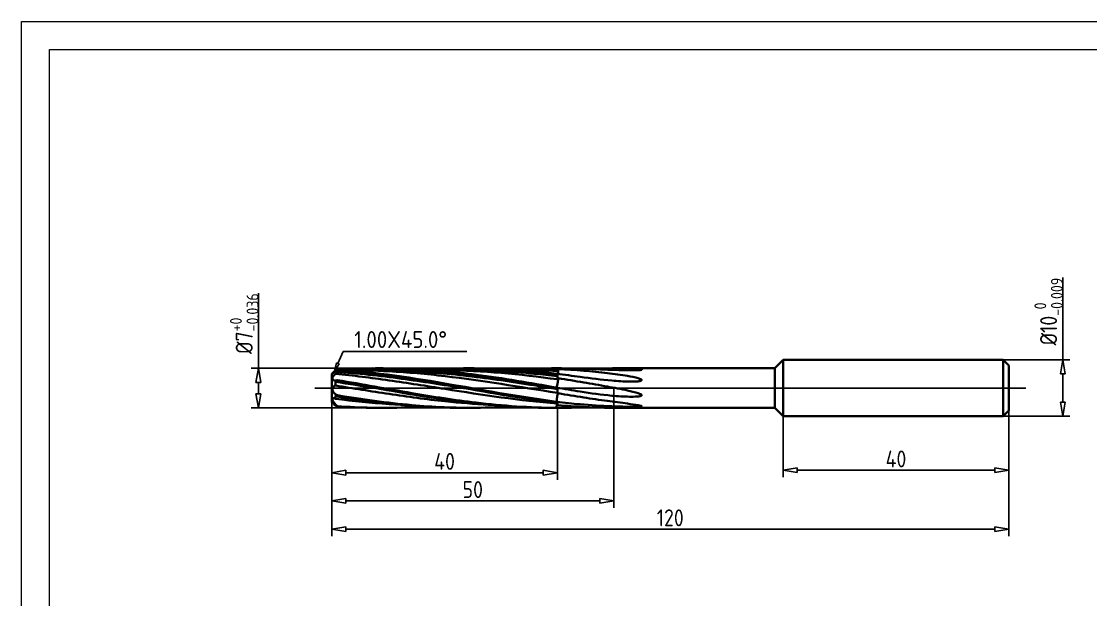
# Model space of a CAD drawing. Header units: millimetres. Extents: x 3794 to 4091, y 356 to 566.
# Drawn here: x 3798.9 to 3988.4, y 458.3 to 560.8 of the extents above; entities that cross this region are included whole.
import ezdxf
from ezdxf import colors
from ezdxf.entities.mleader import LeaderData, LeaderLine
from ezdxf.enums import TextEntityAlignment as Align
from ezdxf.math import Vec2, Vec3

# ---------------------------------------------------------------- set-up
doc = ezdxf.new("R2010")
doc.units = ezdxf.units.MM
doc.linetypes.add('JIS_09_08', pattern=[10.75, 8, -0.55, 0.55, -0.55, 0.55, -0.55])
for name, color, linetype in [('中心线', 2, 'JIS_09_08'), ('图框', 7, 'Continuous'), ('尺寸线', 3, 'Continuous'), ('标注', 3, 'Continuous')]:
    doc.layers.add(name, color=color, linetype=linetype)
doc.layers.add('轮廓', color=4, linetype='Continuous', lineweight=35)
doc.styles.add('ZQisocp', font='geniso.shx', dxfattribs={"height": 3})
doc.styles.add('工程字', font='gbenor.shx', dxfattribs={"bigfont": 'gbcbig.shx'})
doc.styles.add('样式 1', font='simsunb.ttf')
doc.dimstyles.new('ZQH', dxfattribs={"dimtxt": 3, "dimasz": 2.5, "dimexe": 1.25, "dimexo": 0, "dimgap": 0.5, "dimtad": 1, "dimdec": 3, "dimdsep": 46, "dimtxsty": '工程字', "dimblk": 'CLOSEDBLANK', "dimcen": -0.8, "dimclrd": 3, "dimclre": 3, "dimclrt": 3, "dimadec": 1, "dimazin": 2, "dimtfac": 1, "dimtdec": 3, "dimtofl": 0, "dimtmove": 0, "dimatfit": 3, "dimldrblk": 'CLOSEDBLANK', "dimfxl": 1, "dimtolj": 1, "dimtzin": 0, "dimarcsym": 0})

# ---------------------------------------------------------------- blocks, each defined once
blk = doc.blocks.new('TYFrame_XT')
at = {"layer": '图框', "lineweight": 9}
for p, q in [((5, 5), (5, 205)), ((5, 205), (292, 205)), ((10, 10), (10, 200)), ((10, 200), (287, 200))]:
    blk.add_line(p, q, dxfattribs=at)
at = {"layer": '图框', "style": '样式 1'}
for tag, p in [('设计', (186.18, 37.5)), ('冷却', (222.23, 37.52)), ('涂层', (224.34, 31.44)), ('刀具名称', (254.7, 31.77)), ('审核', (186.14, 29.88)), ('厚度', (224.33, 27.78)), ('刀具材料', (222.45, 21.55)), ('规格型号', (265.45, 21.22)), ('日期', (186.42, 13.79)), ('被加工材料', (222.74, 13.91)), ('客户名称', (265.45, 13.31))]:
    blk.add_attdef(tag, text='', height=1.73, dxfattribs=at).set_placement(p, align=Align.MIDDLE_CENTER)
blk = doc.blocks.new('_ClosedBlank')
at = {"color": 0, "linetype": 'ByBlock', "lineweight": -2}
for p, q in [((-1, 0.167), (0, 0)), ((-1, 0.167), (-1, -0.167)), ((0, 0), (-1, -0.167))]:
    blk.add_line(p, q, dxfattribs=at)
blk = doc.blocks.new('*D9')
at = {"layer": 'Defpoints', "color": 0, "transparency": 16777216}
for p in [(3972.93, 500.83), (3972.93, 490.83), (3983.49, 490.83)]:
    blk.add_point(p, dxfattribs=at)
at = {"layer": '尺寸线', "color": 3, "lineweight": -2, "transparency": 16777216}
for p, q in [((3983.49, 500.83), (3983.49, 515.45)), ((3972.93, 500.83), (3984.74, 500.83)), ((3983.49, 493.33), (3983.49, 498.33)), ((3972.93, 490.83), (3984.74, 490.83))]:
    blk.add_line(p, q, dxfattribs=at)
at = {"layer": '尺寸线', "color": 3, "lineweight": -2, "transparency": 16777216, "xscale": 2.5, "yscale": 2.5, "zscale": 2.5}
for p, rotation in [((3983.49, 500.83), 90), ((3983.49, 490.83), 270)]:
    blk.add_blockref('_ClosedBlank', p, dxfattribs=dict(at, rotation=rotation))
at = {"layer": '尺寸线', "color": 3, "transparency": 16777216, "insert": (3980.98, 509.39), "char_height": 3, "attachment_point": 5, "rotation": 90, "style": '工程字'}
blk.add_mtext('\\A1;%%C10{\\H0.7x;\\S 0^ -0.009;}', dxfattribs=at)
blk = doc.blocks.new('*D10')
at = {"layer": 'Defpoints', "color": 0, "transparency": 16777216}
for p in [(3933.93, 490.83), (3973.93, 491.83), (3973.93, 481.26)]:
    blk.add_point(p, dxfattribs=at)
at = {"layer": '尺寸线', "color": 3, "lineweight": -2, "transparency": 16777216}
for p, q in [((3933.93, 490.83), (3933.93, 480.01)), ((3973.93, 491.83), (3973.93, 480.01)), ((3936.43, 481.26), (3971.43, 481.26))]:
    blk.add_line(p, q, dxfattribs=at)
at = {"layer": '尺寸线', "color": 3, "lineweight": -2, "transparency": 16777216, "xscale": 2.5, "yscale": 2.5, "zscale": 2.5, "rotation": 180}
blk.add_blockref('_ClosedBlank', (3933.93, 481.26), dxfattribs=at)
at = {"layer": '尺寸线', "color": 3, "lineweight": -2, "transparency": 16777216, "xscale": 2.5, "yscale": 2.5, "zscale": 2.5}
blk.add_blockref('_ClosedBlank', (3973.93, 481.26), dxfattribs=at)
at = {"layer": '尺寸线', "color": 3, "transparency": 16777216, "insert": (3953.93, 483.26), "char_height": 3, "attachment_point": 5, "style": '工程字'}
blk.add_mtext('\\A1;40', dxfattribs=at)
blk = doc.blocks.new('*D5')
at = {"layer": 'Defpoints', "color": 0, "transparency": 16777216}
for p in [(3853.93, 492.33), (3893.93, 492.33), (3893.93, 480.83)]:
    blk.add_point(p, dxfattribs=at)
at = {"layer": '标注', "color": 3, "lineweight": -2, "transparency": 16777216}
for p, q in [((3853.93, 492.33), (3853.93, 479.58)), ((3893.93, 492.33), (3893.93, 479.58)), ((3856.43, 480.83), (3891.43, 480.83))]:
    blk.add_line(p, q, dxfattribs=at)
at = {"layer": '标注', "color": 3, "lineweight": -2, "transparency": 16777216, "xscale": 2.5, "yscale": 2.5, "zscale": 2.5, "rotation": 180}
blk.add_blockref('_ClosedBlank', (3853.93, 480.83), dxfattribs=at)
at = {"layer": '标注', "color": 3, "lineweight": -2, "transparency": 16777216, "xscale": 2.5, "yscale": 2.5, "zscale": 2.5}
blk.add_blockref('_ClosedBlank', (3893.93, 480.83), dxfattribs=at)
at = {"layer": '标注', "color": 3, "transparency": 16777216, "insert": (3873.93, 482.83), "char_height": 3, "attachment_point": 5, "style": '工程字'}
blk.add_mtext('\\A1;40', dxfattribs=at)
blk = doc.blocks.new('*D6')
at = {"layer": 'Defpoints', "color": 0, "transparency": 16777216}
for p in [(3853.93, 495.83), (3903.93, 495.83), (3903.93, 475.83)]:
    blk.add_point(p, dxfattribs=at)
at = {"layer": '标注', "color": 3, "lineweight": -2, "transparency": 16777216}
for p, q in [((3853.93, 495.83), (3853.93, 474.58)), ((3903.93, 495.83), (3903.93, 474.58)), ((3856.43, 475.83), (3901.43, 475.83))]:
    blk.add_line(p, q, dxfattribs=at)
at = {"layer": '标注', "color": 3, "lineweight": -2, "transparency": 16777216, "xscale": 2.5, "yscale": 2.5, "zscale": 2.5, "rotation": 180}
blk.add_blockref('_ClosedBlank', (3853.93, 475.83), dxfattribs=at)
at = {"layer": '标注', "color": 3, "lineweight": -2, "transparency": 16777216, "xscale": 2.5, "yscale": 2.5, "zscale": 2.5}
blk.add_blockref('_ClosedBlank', (3903.93, 475.83), dxfattribs=at)
at = {"layer": '标注', "color": 3, "transparency": 16777216, "insert": (3878.93, 477.83), "char_height": 3, "attachment_point": 5, "style": '工程字'}
blk.add_mtext('\\A1;50', dxfattribs=at)
blk = doc.blocks.new('*D7')
at = {"layer": 'Defpoints', "color": 0, "transparency": 16777216}
for p in [(3853.93, 495.83), (3973.93, 495.83), (3973.93, 470.83)]:
    blk.add_point(p, dxfattribs=at)
at = {"layer": '标注', "color": 3, "lineweight": -2, "transparency": 16777216}
for p, q in [((3853.93, 495.83), (3853.93, 469.58)), ((3973.93, 495.83), (3973.93, 469.58)), ((3856.43, 470.83), (3971.43, 470.83))]:
    blk.add_line(p, q, dxfattribs=at)
at = {"layer": '标注', "color": 3, "lineweight": -2, "transparency": 16777216, "xscale": 2.5, "yscale": 2.5, "zscale": 2.5, "rotation": 180}
blk.add_blockref('_ClosedBlank', (3853.93, 470.83), dxfattribs=at)
at = {"layer": '标注', "color": 3, "lineweight": -2, "transparency": 16777216, "xscale": 2.5, "yscale": 2.5, "zscale": 2.5}
blk.add_blockref('_ClosedBlank', (3973.93, 470.83), dxfattribs=at)
at = {"layer": '标注', "color": 3, "transparency": 16777216, "insert": (3913.93, 472.83), "char_height": 3, "attachment_point": 5, "style": '工程字'}
blk.add_mtext('\\A1;120', dxfattribs=at)
blk = doc.blocks.new('*D8')
at = {"layer": 'Defpoints', "color": 0, "transparency": 16777216}
for p in [(3854.93, 499.33), (3840.93, 492.33), (3854.93, 492.33)]:
    blk.add_point(p, dxfattribs=at)
at = {"layer": '标注', "color": 3, "lineweight": -2, "transparency": 16777216}
for p, q in [((3840.93, 499.33), (3840.93, 512.66)), ((3854.93, 499.33), (3839.68, 499.33)), ((3840.93, 494.83), (3840.93, 496.83)), ((3854.93, 492.33), (3839.68, 492.33))]:
    blk.add_line(p, q, dxfattribs=at)
at = {"layer": '标注', "color": 3, "lineweight": -2, "transparency": 16777216, "xscale": 2.5, "yscale": 2.5, "zscale": 2.5}
for p, rotation in [((3840.93, 499.33), 90), ((3840.93, 492.33), 270)]:
    blk.add_blockref('_ClosedBlank', p, dxfattribs=dict(at, rotation=rotation))
at = {"layer": '标注', "color": 3, "transparency": 16777216, "insert": (3838.43, 507.25), "char_height": 3, "attachment_point": 5, "rotation": 90, "style": '工程字'}
blk.add_mtext('\\A1;%%C7{\\H0.7x;\\S+0^ -0.036;}', dxfattribs=at)

msp = doc.modelspace()

# ---------------------------------------------------------------- linework, layer by layer
at = {"color": 2}
msp.add_lwpolyline([(3853.9343, 495.8269), (3853.9343, 498.3269), (3854.9343, 499.3269), (3932.4343, 499.3269), (3932.4343, 495.8269)], close=True, dxfattribs=at)
at = {"color": 2, "extrusion": (0, -1.22465e-16, -1)}
msp.add_lwpolyline([(-3853.9343, 495.8269), (-3853.9343, 493.3269), (-3854.9343, 492.3269), (-3932.4343, 492.3269), (-3932.4343, 495.8269)], close=True, dxfattribs=at)
at = {"layer": '中心线'}
for p, q in [((3850.9343, 495.8269), (3976.9343, 495.8269)), ((3931.8756, 495.8269), (3975.6765, 495.8269))]:
    msp.add_line(p, q, dxfattribs=at)
at = {"layer": '轮廓'}
for p, q in [((3932.4343, 499.3269), (3933.9343, 500.8269)), ((3933.9343, 500.8269), (3933.9343, 490.8269)), ((3972.9343, 500.8269), (3933.9343, 500.8269)), ((3972.9343, 500.8269), (3973.9343, 499.8269)), ((3972.9343, 490.8269), (3972.9343, 500.8269)), ((3973.9343, 491.8269), (3973.9343, 499.8269)), ((3932.4343, 492.3269), (3933.9343, 490.8269)), ((3933.9343, 490.8269), (3972.9343, 490.8269)), ((3973.9343, 491.8269), (3972.9343, 490.8269))]:
    msp.add_line(p, q, dxfattribs=at)
at = {"layer": '轮廓', "lineweight": 35}
for p, q in [((3853.9343, 498.3269), (3854.0918, 498.4845)), ((3854.9343, 498.9853), (3854.9343, 499.0832)), ((3857.4062, 498.9769), (3861.6807, 498.9769)), ((3861.6807, 499.3269), (3863.0727, 499.3269)), ((3872.996, 498.9769), (3877.2704, 498.9769)), ((3877.2704, 499.3269), (3878.6624, 499.3269)), ((3888.5857, 498.9769), (3892.8602, 498.9769)), ((3892.8602, 499.3269), (3894.2529, 499.3269)), ((3893.9343, 499.2089), (3893.9343, 499.3218)), ((3904.2235, 499.3269), (3932.4343, 499.3269)), ((3932.4343, 492.3269), (3932.4343, 499.3269)), ((3853.9343, 493.3269), (3853.9343, 498.3269)), ((3854.9343, 496.9937), (3854.9343, 497.2221)), ((3893.9343, 497.5811), (3893.9343, 498.1643)), ((3893.9343, 494.9257), (3893.9343, 495.6376)), ((3853.9343, 493.3269), (3854.0918, 493.1693)), ((3854.9343, 494.3187), (3854.9343, 494.5437)), ((3893.9343, 492.7982), (3893.9343, 493.2218)), ((3854.9343, 492.5271), (3854.9343, 492.617)), ((3861.6807, 492.3269), (3863.0727, 492.3269)), ((3877.2704, 492.3269), (3878.6624, 492.3269)), ((3892.8602, 492.3269), (3894.2529, 492.3269)), ((3904.2235, 492.3269), (3932.4343, 492.3269))]:
    msp.add_line(p, q, dxfattribs=at)
for points, knots in [([(3854.9343, 499.0832), (3854.8111, 498.9709), (3854.6864, 498.8666), (3854.4302, 498.6675), (3854.3047, 498.5806), (3854.158, 498.4873), (3854.1106, 498.4599), (3854.0644, 498.4395), (3854.0558, 498.4389), (3854.0642, 498.4554), (3854.0749, 498.4675), (3854.0918, 498.4845)], [1.74776735, 1.74776735, 1.74776735, 1.74776735, 2.26574278, 2.26574278, 2.88874071, 2.88874071, 3.26665712, 3.26665712, 3.53285074, 3.53285074, 3.72816599, 3.72816599, 3.72816599, 3.72816599]), ([(3854.0918, 498.4845), (3854.0958, 498.4884), (3854.1001, 498.4927), (3854.1326, 498.5241), (3854.1711, 498.5592), (3854.2736, 498.6528), (3854.3453, 498.7183), (3854.4761, 498.8411), (3854.5291, 498.8916), (3854.5843, 498.9451)], [3.728165991, 3.728165991, 3.728165991, 3.728165991, 3.773945976, 3.773945976, 4.047063034, 4.047063034, 4.407580003, 4.407580003, 4.629637729, 4.629637729, 4.629637729, 4.629637729]), ([(3854.5843, 498.6929), (3854.701, 498.7914), (3854.8176, 498.8889), (3854.9342, 498.9852), (3854.9343, 498.9852), (3854.9343, 498.9853)], [0, 0, 0, 0, 0.4982978, 0.4982978, 0.498450513, 0.498450513, 0.498450513, 0.498450513]), ([(3854.5843, 498.6929), (3858.4949, 498.4354), (3862.4056, 498.0068), (3866.3163, 497.4784), (3869.9677, 496.9849), (3873.6191, 496.4062), (3877.2704, 495.8269)], [0.03274652, 0.03274652, 0.03274652, 0.03274652, 0.62379549, 0.62379549, 0.62379549, 1.17565797, 1.17565797, 1.17565797, 1.17565797]), ([(3854.5843, 498.3474), (3854.5843, 498.4022), (3854.5843, 498.4538), (3854.5843, 498.5732), (3854.5843, 498.637), (3854.5843, 498.6929)], [0.130261518, 0.130261518, 0.130261518, 0.130261518, 0.404420752, 0.404420752, 0.808841505, 0.808841505, 0.808841505, 0.808841505]), ([(3854.7564, 498.9489), (3854.8156, 499.008), (3854.8749, 499.0672), (3854.9342, 499.1266), (3854.9343, 499.1267), (3854.9343, 499.1267)], [0.244955723, 0.244955723, 0.244955723, 0.244955723, 0.4982978, 0.4982978, 0.498450513, 0.498450513, 0.498450513, 0.498450513]), ([(3854.9343, 499.1267), (3861.7382, 499.5266), (3868.1297, 499.3181), (3881.3854, 497.871), (3887.4825, 496.7736), (3893.9343, 495.6376)], [0.00066073, 0.00066073, 0.00066073, 0.00066073, 20.7272725, 20.7272725, 40.38109213, 40.38109213, 40.38109213, 40.38109213]), ([(3893.7835, 493.4111), (3887.4914, 494.214), (3881.5295, 495.3348), (3868.3261, 497.6284), (3861.8457, 498.6364), (3854.9343, 499.0832)], [0, 0, 0, 0, 19.16731645, 19.16731645, 40.22139761, 40.22139761, 40.22139761, 40.22139761]), ([(3854.9343, 498.9853), (3861.7382, 498.4683), (3868.1297, 497.4294), (3881.3854, 495.1083), (3887.4825, 493.9815), (3893.9343, 493.2218)], [0.00066073, 0.00066073, 0.00066073, 0.00066073, 20.7272725, 20.7272725, 40.38109213, 40.38109213, 40.38109213, 40.38109213]), ([(3893.9343, 494.9883), (3887.1606, 496.0245), (3880.7941, 497.1381), (3870.694, 498.3284), (3867.4191, 498.6254), (3861.5404, 498.9337), (3859.0183, 498.9923), (3856.4801, 498.9735)], [-40.78343529, -40.78343529, -40.78343529, -40.78343529, -20.20808963, -20.20808963, -10.10404482, -10.10404482, -2.35123478, -2.35123478, -2.35123478, -2.35123478]), ([(3861.6807, 498.976), (3863.2259, 498.9762), (3864.7711, 498.9481), (3866.3163, 498.8914), (3870.2269, 498.7478), (3874.1376, 498.421), (3878.0483, 497.9653), (3881.9589, 497.5096), (3885.8696, 496.9269), (3889.7803, 496.3137), (3890.8069, 496.1527), (3891.8335, 495.9898), (3892.8602, 495.8269)], [0.3902599, 0.3902599, 0.3902599, 0.3902599, 0.62379549, 0.62379549, 0.62379549, 1.21484446, 1.21484446, 1.21484446, 1.80589343, 1.80589343, 1.80589343, 1.96105622, 1.96105622, 1.96105622, 1.96105622]), ([(3893.7835, 495.9095), (3891.4041, 496.329), (3889.0438, 496.7432), (3884.2851, 497.5217), (3881.9248, 497.8797), (3875.7104, 498.6882), (3871.9536, 499.0444), (3866.4235, 499.2896), (3864.746, 499.3269), (3863.0727, 499.3269)], [0, 0, 0, 0, 7.24812923, 7.24812923, 14.49625846, 14.49625846, 26.17905078, 26.17905078, 31.34250029, 31.34250029, 31.34250029, 31.34250029]), ([(3870.1715, 499.1054), (3871.7431, 499.2025), (3873.3269, 499.2694), (3881.3854, 499.4363), (3887.4825, 499.011), (3893.9343, 498.1643)], [15.83262479, 15.83262479, 15.83262479, 15.83262479, 20.7272725, 20.7272725, 40.38109213, 40.38109213, 40.38109213, 40.38109213]), ([(3893.9343, 497.381), (3887.1609, 498.3159), (3880.7947, 498.9172), (3873.3691, 498.978), (3872.7188, 498.9783), (3872.0698, 498.9735)], [-40.78436092, -40.78436092, -40.78436092, -40.78436092, -20.2100261, -20.2100261, -18.22882196, -18.22882196, -18.22882196, -18.22882196]), ([(3877.2704, 498.9768), (3877.5297, 498.9769), (3877.789, 498.9761), (3878.0483, 498.9745), (3881.9589, 498.9502), (3885.8696, 498.7375), (3889.7803, 498.3718), (3891.1649, 498.2423), (3892.5496, 498.0941), (3893.9343, 497.9306)], [1.175658054, 1.175658054, 1.175658054, 1.175658054, 1.214844459, 1.214844459, 1.214844459, 1.805893431, 1.805893431, 1.805893431, 2.015170261, 2.015170261, 2.015170261, 2.015170261]), ([(3893.7835, 498.3595), (3891.4041, 498.6491), (3889.0438, 498.8817), (3884.2851, 499.2109), (3881.9248, 499.3048), (3879.2507, 499.3258), (3878.9563, 499.3269), (3878.6624, 499.3269)], [0, 0, 0, 0, 7.24812923, 7.24812923, 14.49625846, 14.49625846, 15.39433433, 15.39433433, 15.39433433, 15.39433433]), ([(3894.0851, 499.2019), (3895.5875, 499.1318), (3897.0761, 499.0327), (3899.9908, 498.7884), (3901.413, 498.6468), (3903.9667, 498.3433), (3905.2368, 498.1726), (3906.9271, 497.8774), (3907.7164, 497.726), (3908.4142, 497.5135), (3908.5856, 497.4543), (3908.754, 497.3656), (3908.8016, 497.3359), (3908.8443, 497.2916), (3908.8551, 497.2776), (3908.8655, 497.253), (3908.8677, 497.243), (3908.8672, 497.2239), (3908.8651, 497.2153), (3908.8566, 497.1972), (3908.8498, 497.1883), (3908.8285, 497.1667), (3908.8111, 497.1551), (3908.7532, 497.1231), (3908.7007, 497.1053), (3908.4776, 497.0441), (3908.236, 497.0179), (3907.6247, 496.9708), (3907.1325, 496.9678), (3905.7058, 496.9901), (3904.5968, 497.0662), (3901.7162, 497.3248), (3899.8831, 497.5631), (3896.5648, 498.0034), (3895.1999, 498.1871), (3893.7835, 498.3595)], [0, 0, 0, 0, 4.57660315, 4.57660315, 8.83151689, 8.83151689, 12.43865709, 12.43865709, 14.25355432, 14.25355432, 14.76732322, 14.76732322, 14.96585777, 14.96585777, 15.04042121, 15.04042121, 15.08743129, 15.08743129, 15.12845942, 15.12845942, 15.17736861, 15.17736861, 15.26167852, 15.26167852, 15.46110124, 15.46110124, 16.13155273, 16.13155273, 17.5710423, 17.5710423, 20.9901801, 20.9901801, 27.20083056, 27.20083056, 31.72924344, 31.72924344, 31.72924344, 31.72924344]), ([(3893.9343, 499.2089), (3893.9343, 499.1409), (3893.9343, 499.0696), (3893.9343, 498.9525), (3893.9343, 498.9078), (3893.9343, 498.8632)], [-0.44295102, -0.44295102, -0.44295102, -0.44295102, -0.222782447, -0.222782447, -0.088651723, -0.088651723, -0.088651723, -0.088651723]), ([(3893.9928, 498.334), (3894.0128, 498.4316), (3894.0437, 498.6254), (3894.0741, 498.9342), (3894.0831, 499.1139), (3894.0851, 499.2019)], [1.96641839, 1.96641839, 1.96641839, 1.96641839, 2.3935944, 2.6927937, 3.02000701, 3.02000701, 3.02000701, 3.02000701]), ([(3901.5738, 499.1371), (3899.601, 499.2184), (3897.6666, 499.2961), (3895.1108, 499.3245), (3894.6822, 499.3269), (3894.2529, 499.3269)], [23.14695643, 23.14695643, 23.14695643, 23.14695643, 29.74666154, 29.74666154, 31.0814678, 31.0814678, 31.0814678, 31.0814678]), ([(3899.4495, 499.2211), (3900.5706, 499.2693), (3901.6955, 499.3016), (3903.9667, 499.333), (3905.2368, 499.3308), (3906.9271, 499.2844), (3907.7164, 499.253), (3908.4142, 499.1884), (3908.5856, 499.1693), (3908.754, 499.1379), (3908.8016, 499.1271), (3908.8443, 499.1104), (3908.8551, 499.105), (3908.8655, 499.0954), (3908.8677, 499.0915), (3908.8672, 499.0839), (3908.8651, 499.0805), (3908.8566, 499.0732), (3908.8498, 499.0695), (3908.8285, 499.0607), (3908.8111, 499.0558), (3908.7532, 499.0424), (3908.7007, 499.0348), (3908.4776, 499.0083), (3908.236, 498.9963), (3907.6247, 498.9749), (3907.1325, 498.9733), (3905.4853, 498.9852), (3904.1055, 499.0351), (3902.4159, 499.1023), (3901.994, 499.1198), (3901.5738, 499.1371)], [5.44647826, 5.44647826, 5.44647826, 5.44647826, 8.83151689, 8.83151689, 12.43865709, 12.43865709, 14.25355432, 14.25355432, 14.76732322, 14.76732322, 14.96585777, 14.96585777, 15.04042121, 15.04042121, 15.08743129, 15.08743129, 15.12845942, 15.12845942, 15.17736861, 15.17736861, 15.26167852, 15.26167852, 15.46110124, 15.46110124, 16.13155273, 16.13155273, 17.5710423, 17.5710423, 21.74114217, 21.74114217, 23.14695643, 23.14695643, 23.14695643, 23.14695643]), ([(3854.9343, 497.2221), (3854.9313, 497.221), (3854.9283, 497.22), (3854.8398, 497.1897), (3854.7535, 497.1711), (3854.5098, 497.1485), (3854.3618, 497.1732), (3854.1879, 497.2662), (3854.131, 497.3148), (3854.0721, 497.4266), (3854.0584, 497.4793), (3854.0601, 497.5941), (3854.0718, 497.6512), (3854.1173, 497.7758), (3854.1515, 497.8408), (3854.2473, 497.9905), (3854.314, 498.0736), (3854.4454, 498.2177), (3854.5128, 498.284), (3854.5843, 498.3474)], [3.40020722, 3.40020722, 3.40020722, 3.40020722, 3.41440981, 3.41440981, 3.81712483, 3.81712483, 4.58312194, 4.58312194, 5.02575793, 5.02575793, 5.32175232, 5.32175232, 5.5784164, 5.5784164, 5.85231933, 5.85231933, 6.2230924, 6.2230924, 6.54823884, 6.54823884, 6.54823884, 6.54823884]), ([(3893.9343, 493.0869), (3887.1614, 493.6172), (3880.7956, 494.5907), (3870.6956, 496.1913), (3867.4199, 496.7171), (3860.9061, 497.6486), (3857.7668, 498.0445), (3854.5843, 498.3474)], [-40.7857682, -40.7857682, -40.7857682, -40.7857682, -20.21297019, -20.21297019, -10.10648509, -10.10648509, -0.42724731, -0.42724731, -0.42724731, -0.42724731]), ([(3854.5843, 496.9292), (3854.701, 496.9527), (3854.8176, 496.9742), (3854.9342, 496.9937), (3854.9343, 496.9937), (3854.9343, 496.9937)], [0, 0, 0, 0, 0.4982978, 0.4982978, 0.498450513, 0.498450513, 0.498450513, 0.498450513]), ([(3854.5843, 496.2732), (3854.5843, 496.3637), (3854.5843, 496.4535), (3854.5843, 496.6738), (3854.5843, 496.803), (3854.5843, 496.9292)], [0.130261518, 0.130261518, 0.130261518, 0.130261518, 0.404420752, 0.404420752, 0.808841505, 0.808841505, 0.808841505, 0.808841505]), ([(3893.7835, 492.3279), (3891.4041, 492.3378), (3889.0438, 492.423), (3884.2851, 492.736), (3881.9248, 492.9612), (3875.7104, 493.7008), (3871.9536, 494.2922), (3863.6838, 495.7036), (3859.369, 496.5049), (3854.9343, 497.2221)], [0, 0, 0, 0, 7.24812923, 7.24812923, 14.49625846, 14.49625846, 26.17905078, 26.17905078, 39.68844431, 39.68844431, 39.68844431, 39.68844431]), ([(3854.9343, 496.9937), (3861.7382, 495.8626), (3868.1297, 494.6019), (3881.0263, 492.8162), (3886.8027, 492.3269), (3892.8601, 492.3269)], [0.00066073, 0.00066073, 0.00066073, 0.00066073, 20.7272725, 20.7272725, 39.28715693, 39.28715693, 39.28715693, 39.28715693]), ([(3894.0851, 497.558), (3895.5875, 497.3278), (3897.0761, 497.0829), (3899.9908, 496.5903), (3901.413, 496.3441), (3903.9667, 495.8795), (3905.2368, 495.6403), (3906.9271, 495.2692), (3907.7164, 495.0865), (3908.4142, 494.8506), (3908.5856, 494.786), (3908.754, 494.6919), (3908.8016, 494.6607), (3908.8443, 494.6148), (3908.8551, 494.6004), (3908.8655, 494.5752), (3908.8677, 494.565), (3908.8672, 494.5455), (3908.8651, 494.5368), (3908.8566, 494.5185), (3908.8498, 494.5096), (3908.8285, 494.4879), (3908.8111, 494.4763), (3908.7532, 494.4445), (3908.7007, 494.4269), (3908.4776, 494.367), (3908.236, 494.3418), (3907.6247, 494.2967), (3907.1325, 494.2939), (3905.7058, 494.3152), (3904.5968, 494.3876), (3901.7162, 494.6457), (3899.8831, 494.8946), (3896.5648, 495.4212), (3895.1999, 495.6598), (3893.7835, 495.9095)], [0, 0, 0, 0, 4.57660315, 4.57660315, 8.83151689, 8.83151689, 12.43865709, 12.43865709, 14.25355432, 14.25355432, 14.76732322, 14.76732322, 14.96585777, 14.96585777, 15.04042121, 15.04042121, 15.08743129, 15.08743129, 15.12845942, 15.12845942, 15.17736861, 15.17736861, 15.26167852, 15.26167852, 15.46110124, 15.46110124, 16.13155273, 16.13155273, 17.5710423, 17.5710423, 20.9901801, 20.9901801, 27.20083056, 27.20083056, 31.72924344, 31.72924344, 31.72924344, 31.72924344]), ([(3893.795, 495.9076), (3893.7982, 495.9138), (3893.8127, 495.9509), (3893.8572, 496.1268), (3893.9262, 496.476), (3894.0014, 496.9102), (3894.0521, 497.2452), (3894.0781, 497.4649), (3894.0838, 497.535), (3894.0851, 497.558)], [1.18874014, 1.18874014, 1.18874014, 1.18874014, 1.34639685, 1.7951958, 2.3935944, 2.6927937, 3.2911923, 3.5903916, 3.79775101, 3.79775101, 3.79775101, 3.79775101]), ([(3893.9343, 497.5811), (3893.9343, 497.5446), (3893.9343, 497.4945), (3893.9343, 497.4163), (3893.9343, 497.399), (3893.9343, 497.381)], [-0.562386286, -0.562386286, -0.562386286, -0.562386286, -0.282599722, -0.282599722, -0.20781115, -0.20781115, -0.20781115, -0.20781115]), ([(3854.9343, 494.5437), (3854.8875, 494.5631), (3854.8405, 494.5859), (3854.6193, 494.7086), (3854.4515, 494.8466), (3854.2362, 495.1059), (3854.1657, 495.2169), (3854.0882, 495.4108), (3854.0665, 495.494), (3854.0561, 495.6508), (3854.0623, 495.72), (3854.0975, 495.854), (3854.1257, 495.9152), (3854.2072, 496.0402), (3854.2645, 496.0986), (3854.402, 496.2027), (3854.4899, 496.2464), (3854.5843, 496.2732)], [4.15333675, 4.15333675, 4.15333675, 4.15333675, 4.3568281, 4.3568281, 5.11840967, 5.11840967, 5.60319438, 5.60319438, 5.92683261, 5.92683261, 6.18969646, 6.18969646, 6.45273279, 6.45273279, 6.79116489, 6.79116489, 7.20762636, 7.20762636, 7.20762636, 7.20762636]), ([(3881.7286, 492.8634), (3879.1935, 492.9996), (3876.6446, 493.2089), (3870.7039, 493.8397), (3867.4241, 494.2868), (3860.9061, 495.263), (3857.7668, 495.7733), (3854.5843, 496.2732)], [-28.16458999, -28.16458999, -28.16458999, -28.16458999, -20.23882686, -20.23882686, -10.11941343, -10.11941343, -0.43999474, -0.43999474, -0.43999474, -0.43999474]), ([(3893.7835, 493.4111), (3893.7841, 493.4289), (3893.7902, 493.5583), (3893.8167, 493.8189), (3893.88, 494.2544), (3893.9426, 494.5899), (3893.9978, 494.8139), (3894.0206, 494.8854), (3894.0296, 494.9093)], [1.69238189, 1.69238189, 1.69238189, 1.69238189, 1.7951958, 2.3935944, 2.6927937, 3.2911923, 3.5903916, 3.82000788, 3.82000788, 3.82000788, 3.82000788]), ([(3894.0851, 494.9), (3895.5875, 494.6446), (3897.0761, 494.3973), (3899.9908, 493.9451), (3901.413, 493.7384), (3903.9667, 493.3849), (3905.2368, 493.2173), (3906.9271, 492.9877), (3907.7164, 492.8807), (3908.4142, 492.7596), (3908.5856, 492.7274), (3908.754, 492.6831), (3908.8016, 492.6687), (3908.8443, 492.6481), (3908.8551, 492.6417), (3908.8655, 492.6306), (3908.8677, 492.6262), (3908.8672, 492.6178), (3908.8651, 492.614), (3908.8566, 492.6063), (3908.8498, 492.6025), (3908.8285, 492.5935), (3908.8111, 492.5887), (3908.7532, 492.5757), (3908.7007, 492.5687), (3908.4776, 492.545), (3908.236, 492.5357), (3907.6247, 492.5189), (3907.1325, 492.5181), (3905.7058, 492.5258), (3904.5968, 492.5522), (3901.7162, 492.6585), (3899.8831, 492.7722), (3896.5648, 493.0767), (3895.1999, 493.2304), (3893.7835, 493.4111)], [0, 0, 0, 0, 4.57660315, 4.57660315, 8.83151689, 8.83151689, 12.43865709, 12.43865709, 14.25355432, 14.25355432, 14.76732322, 14.76732322, 14.96585777, 14.96585777, 15.04042121, 15.04042121, 15.08743129, 15.08743129, 15.12845942, 15.12845942, 15.17736861, 15.17736861, 15.26167852, 15.26167852, 15.46110124, 15.46110124, 16.13155273, 16.13155273, 17.5710423, 17.5710423, 20.9901801, 20.9901801, 27.20083056, 27.20083056, 31.72924344, 31.72924344, 31.72924344, 31.72924344]), ([(3854.9343, 492.617), (3854.9147, 492.6354), (3854.8951, 492.654), (3854.6968, 492.845), (3854.5213, 493.0337), (3854.2812, 493.3366), (3854.1976, 493.4577), (3854.1033, 493.6402), (3854.0753, 493.7116), (3854.0558, 493.8277), (3854.0579, 493.8728), (3854.086, 493.9475), (3854.1108, 493.975), (3854.1434, 493.9934), (3854.1838, 494.0163), (3854.2354, 494.0249), (3854.3208, 494.0211), (3854.3519, 494.0168), (3854.3849, 494.0095)], [4.0312808, 4.0312808, 4.0312808, 4.0312808, 4.10022713, 4.10022713, 4.73183751, 4.73183751, 5.16246648, 5.16246648, 5.44172712, 5.44172712, 5.65871638, 5.65871638, 5.87398896, 5.87398896, 5.87398896, 6.14102185, 6.14102185, 6.27842741, 6.27842741, 6.27842741, 6.27842741]), ([(3854.0918, 493.1693), (3854.1145, 493.1467), (3854.1476, 493.1161), (3854.2409, 493.0307), (3854.3062, 492.9714), (3854.4385, 492.8483), (3854.5092, 492.7815), (3854.5843, 492.7087)], [6.320226419, 6.320226419, 6.320226419, 6.320226419, 6.542196039, 6.542196039, 6.844183553, 6.844183553, 7.126307942, 7.126307942, 7.126307942, 7.126307942]), ([(3854.3849, 494.0095), (3854.439, 493.9975), (3854.4981, 493.9774), (3854.5686, 493.9451), (3854.5764, 493.9414), (3854.5843, 493.9376)], [6.278427413, 6.278427413, 6.278427413, 6.278427413, 6.504011505, 6.504011505, 6.531920855, 6.531920855, 6.531920855, 6.531920855]), ([(3854.5843, 494.5198), (3854.701, 494.4545), (3854.8176, 494.3875), (3854.9342, 494.3187), (3854.9343, 494.3187), (3854.9343, 494.3187)], [0, 0, 0, 0, 0.4982978, 0.4982978, 0.498450513, 0.498450513, 0.498450513, 0.498450513]), ([(3854.5843, 493.9376), (3854.5843, 494.0107), (3854.5843, 494.0861), (3854.5843, 494.2782), (3854.5843, 494.3972), (3854.5843, 494.5198)], [0.130261518, 0.130261518, 0.130261518, 0.130261518, 0.404420752, 0.404420752, 0.808841505, 0.808841505, 0.808841505, 0.808841505]), ([(3866.1388, 492.863), (3865.4583, 492.8996), (3864.7766, 492.9414), (3860.9072, 493.2077), (3857.7678, 493.5333), (3854.5843, 493.9376)], [-11.96350943, -11.96350943, -11.96350943, -11.96350943, -9.88620288, -9.88620288, -0.21004907, -0.21004907, -0.21004907, -0.21004907]), ([(3854.5843, 492.8761), (3854.701, 492.7603), (3854.8176, 492.644), (3854.9342, 492.5272), (3854.9343, 492.5272), (3854.9343, 492.5271)], [0, 0, 0, 0, 0.4982978, 0.4982978, 0.498450513, 0.498450513, 0.498450513, 0.498450513]), ([(3854.5843, 492.7087), (3854.5843, 492.7216), (3854.5843, 492.7385), (3854.5843, 492.7899), (3854.5843, 492.8289), (3854.5843, 492.8761)], [0.130261518, 0.130261518, 0.130261518, 0.130261518, 0.404420752, 0.404420752, 0.808841505, 0.808841505, 0.808841505, 0.808841505]), ([(3885.7613, 492.5484), (3883.6869, 492.4203), (3881.6235, 492.3467), (3875.7104, 492.3003), (3871.9536, 492.4666), (3863.6838, 493.2053), (3859.369, 493.8162), (3854.9343, 494.5437)], [8.16612858, 8.16612858, 8.16612858, 8.16612858, 14.49625846, 14.49625846, 26.17905078, 26.17905078, 39.68844431, 39.68844431, 39.68844431, 39.68844431]), ([(3854.9343, 494.3187), (3861.7382, 493.2361), (3868.1297, 492.492), (3875.7174, 492.3349), (3876.4959, 492.3269), (3877.2705, 492.3269)], [0.00066073, 0.00066073, 0.00066073, 0.00066073, 20.7272725, 20.7272725, 23.11480161, 23.11480161, 23.11480161, 23.11480161]), ([(3893.7835, 492.3279), (3893.7847, 492.3877), (3893.7939, 492.6237), (3893.8238, 492.8978), (3893.8563, 493.0611), (3893.8634, 493.0926)], [2.485434194, 2.485434194, 2.485434194, 2.485434194, 2.692793703, 3.291192304, 3.449215499, 3.449215499, 3.449215499, 3.449215499]), ([(3894.0851, 492.785), (3895.5875, 492.654), (3897.0761, 492.5492), (3899.9908, 492.4022), (3901.413, 492.3562), (3903.2608, 492.3306), (3903.7421, 492.327), (3904.2236, 492.3271)], [0, 0, 0, 0, 4.57660315, 4.57660315, 8.83151689, 8.83151689, 10.26535141, 10.26535141, 10.26535141, 10.26535141]), ([(3870.1716, 492.5484), (3869.1152, 492.4832), (3868.0558, 492.4317), (3862.9408, 492.2548), (3858.9835, 492.3324), (3854.9343, 492.617)], [24.2231057, 24.2231057, 24.2231057, 24.2231057, 27.46967019, 27.46967019, 39.80471818, 39.80471818, 39.80471818, 39.80471818]), ([(3899.4495, 492.4328), (3898.9589, 492.4148), (3898.4644, 492.3981), (3896.5648, 492.3432), (3895.1999, 492.322), (3893.7835, 492.3279)], [25.58154686, 25.58154686, 25.58154686, 25.58154686, 27.20083056, 27.20083056, 31.72924344, 31.72924344, 31.72924344, 31.72924344])]:
    msp.add_open_spline(points, degree=3, knots=knots, dxfattribs=at)
for points in [[(3854.7826, 498.9494), (3854.7165, 498.948), (3854.6504, 498.9466), (3854.5843, 498.9451)], [(3885.7612, 499.1052), (3888.4576, 499.2718), (3891.1633, 499.3482), (3893.9343, 499.3218)], [(3893.9343, 498.8632), (3891.8111, 498.9529), (3889.7278, 498.9887), (3887.6594, 498.9732)], [(3892.8602, 498.9769), (3893.2182, 498.9769), (3893.5762, 498.9754), (3893.9343, 498.9723)], [(3893.9343, 499.2089), (3893.9845, 499.2066), (3894.0348, 499.2043), (3894.0851, 499.2019)], [(3854.5843, 496.9292), (3856.9498, 496.5776), (3859.3152, 496.2022), (3861.6807, 495.8269)], [(3893.9343, 497.5811), (3893.9845, 497.5734), (3894.0348, 497.5657), (3894.0851, 497.558)], [(3893.9343, 494.9257), (3893.9845, 494.9171), (3894.0348, 494.9086), (3894.0851, 494.9)], [(3854.7564, 492.7049), (3854.699, 492.7061), (3854.6417, 492.7074), (3854.5843, 492.7087)], [(3893.9343, 492.7982), (3893.9845, 492.7938), (3894.0348, 492.7894), (3894.0851, 492.785)], [(3854.9343, 492.5271), (3857.2192, 492.3928), (3859.4576, 492.3271), (3861.6808, 492.3272)]]:
    msp.add_open_spline(points, degree=3, dxfattribs=at)

# ---------------------------------------------------------------- block references
at = {"color": 0}
msp.add_blockref('TYFrame_XT', (3793.9343, 355.8269), dxfattribs=at)

# ---------------------------------------------------------------- dimensions: what is measured, and where the dimension line sits
at = {"layer": '尺寸线'}
dim = msp.add_linear_dim(base=(3983.4932, 490.8269), p1=(3972.9343, 500.8269), p2=(3972.9343, 490.8269), angle=90, text='%%C<>{\\H0.7x;\\S 0^ -0.009;}', dimstyle='ZQH', dxfattribs=at)
dim.commit()
dim.dimension.update_dxf_attribs({"geometry": '*D9', "text_midpoint": (3983.4932, 509.3896), "dimtype": 128})
dim = msp.add_linear_dim(base=(3973.9343, 481.2568), p1=(3933.9343, 490.8269), p2=(3973.9343, 491.8269), dimstyle='ZQH', dxfattribs=at)
dim.commit()
dim.dimension.update_dxf_attribs({"geometry": '*D10', "text_midpoint": (3953.9343, 481.2568), "dimtype": 128})
at = {"layer": '标注'}
dim = msp.add_linear_dim(base=(3840.9343, 492.3269), p1=(3854.9343, 499.3269), p2=(3854.9343, 492.3269), angle=89.999998, text='%%C<>{\\H0.7x;\\S+0^ -0.036;}', dimstyle='ZQH', dxfattribs=at)
dim.commit()
dim.dimension.update_dxf_attribs({"geometry": '*D8', "text_midpoint": (3840.9343, 507.2453), "dimtype": 128})
for base, p2, picture, middle in [((3903.9343, 475.8269), (3903.9343, 495.8269), '*D6', (3878.9343, 477.8269)), ((3973.9343, 470.8269), (3973.9343, 495.8269), '*D7', (3913.9343, 472.8269))]:
    dim = msp.add_linear_dim(base=base, p1=(3853.9343, 495.8269), p2=p2, dimstyle='ZQH', dxfattribs=at)
    dim.commit()
    dim.dimension.update_dxf_attribs({"geometry": picture, "text_midpoint": middle})
at = {"layer": '标注', "color": 3}
dim = msp.add_linear_dim(base=(3893.9343, 480.8269), p1=(3853.9343, 492.3269), p2=(3893.9343, 492.3269), dimstyle='ZQH', dxfattribs=at)
dim.commit()
dim.dimension.update_dxf_attribs({"geometry": '*D5', "text_midpoint": (3873.9343, 482.8269)})

# ---------------------------------------------------------------- leaders
at = {"layer": '标注'}
ml = msp.add_multileader_mtext('Standard', dxfattribs=at)
ml.set_content('1.00X45.0°', color=3, style='ZQisocp')
ml.set_leader_properties(color=3)
ml.set_arrow_properties(name='CLOSEDBLANK')
ml.build(insert=Vec2(0, 0))
ml.multileader.update_dxf_attribs({"has_dogleg": 0, "text_left_attachment_type": 6, "text_right_attachment_type": 6, "dogleg_length": 0, "arrow_head_size": 1.5})
ctx = ml.context
ctx.base_point, ctx.char_height, ctx.arrow_head_size, ctx.plane_origin = Vec3(3855.9343, 502.3269), 3, 1.5, Vec3(3853.9343, 495.8269)
ctx.left_attachment, ctx.right_attachment = 6, 6
notes = []
notes.append((ctx, [(0, (1, 1, 0), (3855.9343, 502.3269), (1, 0), 0, [(0, [(3854.4343, 498.8269)], 0, [])])]))
ctx.mtext.insert, ctx.mtext.line_spacing_factor, ctx.mtext.line_spacing_style, ctx.mtext.flow_direction = Vec3(3857.9343, 505.9269), 0.8, 2, 5
for ctx, leaders in notes:
    for number, flags, end, landing, length, lines in leaders:
        leader = LeaderData()
        leader.index, (leader.has_last_leader_line, leader.has_dogleg_vector, leader.attachment_direction) = number, flags
        leader.last_leader_point, leader.dogleg_vector, leader.dogleg_length = Vec3(end), Vec3(landing), length
        for number, points, colour, breaks in lines:
            line = LeaderLine()
            line.index, line.vertices, line.color, line.breaks = number, Vec3.list(points), colors.encode_raw_color(colour), breaks
            leader.lines.append(line)
        ctx.leaders.append(leader)

doc.saveas('drawing.dxf')
